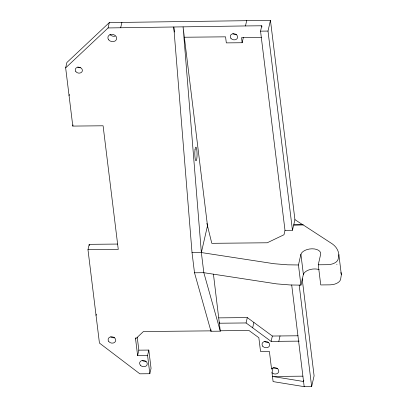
<?xml version="1.0" encoding="UTF-8"?>
<svg xmlns="http://www.w3.org/2000/svg" width="407" height="407" viewBox="0 0 407 407"><rect width="100%" height="100%" fill="white"/><g stroke="black" fill="none" stroke-linecap="round" stroke-linejoin="round"><path stroke-width="0.61" d="M338.873 254.629L338.131 259.244A9.453 5.276 -7 0 1 327.584 264.698L318.259 264.789L320.736 284.936L330.057 284.849A9.453 5.276 -7 0 0 340.603 279.395L341.346 274.781L338.873 254.629C338.502 250.29 335.882 246.367 332.341 243.92L303.006 224.812L293.681 224.903L292.455 230.265L284.997 230.337L283.984 234.758L267.226 242.781L211.798 243.32L206.888 223.367M148.809 350.071L147.578 355.433L137.612 355.53L138.838 350.168L148.809 350.071L151.053 368.36L149.827 373.723L139.855 373.819L99.44 343.065L87.978 249.695L118.269 249.399L103.093 125.788L72.802 126.084L65.654 67.872L66.885 62.51L109.315 22.583L270.457 20.35L294.927 219.653L293.696 225.015L303.006 224.812M69.063 95.63L69.338 94.439M72.802 126.084L73.077 124.888M65.654 67.872L108.084 27.946L109.315 22.583M121.907 22.4L120.675 27.762L120.604 27.162M87.978 249.695L89.204 244.332L117.603 244.058M96.037 315.359L96.311 314.168M137.612 355.53L135.572 338.914L135.846 337.718M108.084 27.946L245.477 25.941L246.708 20.579M184.351 37.235L225.57 36.834L226.312 42.888L242.155 42.735L243.386 37.373M174.379 32.031L173.764 26.989L192.033 252.645L194.505 272.792L210.974 331.262L220.294 331.171L203.826 272.7L201.353 252.554L207.494 225.743M284.997 230.337L260.546 31.146L261.772 25.783L245.477 25.941M292.455 230.265L268.004 31.074L270.457 20.35M210.974 331.262L210.912 329.599M220.294 331.171L213.441 274.181M299.247 341.122L271.123 341.397L246.067 322.954L247.293 317.592L218.727 317.872M252.655 327.803L253.882 322.441M271.123 341.397L272.349 336.034L247.293 317.592M278.81 341.32L280.041 335.958M302.182 278.775L314.102 375.854L311.645 386.579L304.187 386.65L273.102 381.603L271.998 372.614L273.092 367.847M194.505 272.792L203.826 272.7L276.597 283.882L290.135 284.966L300.926 285.129L298.453 264.982L300.91 254.258A10.058 5.617 -7 0 1 312.042 248.799A10.058 5.617 -7 0 1 320.716 254.065L318.259 264.789M300.926 285.129L303.383 274.404L300.91 254.258M303.831 380.311L303.556 381.501L272.471 376.455L302.884 376.16M135.572 338.914L143.427 331.522L211.065 330.86M260.546 31.146L268.004 31.074M261.35 37.475L241.534 37.668L242.155 42.735M192.033 252.645L201.353 252.554L274.125 263.731L287.657 264.82L298.453 264.982M246.067 322.954L219.459 323.214L219.154 322.029M220.385 330.769L248.952 330.494L258.847 337.708L260.546 351.521L269.398 351.434L271.571 369.129L271.978 368.62A3.867 3.144 12.9 0 1 277.371 368.564A3.867 3.144 12.9 0 1 277.92 373.066A3.867 3.144 12.9 0 1 272.527 373.117L271.998 372.614M272.349 336.034L297.995 335.78M294.927 219.653L303.017 224.923M340.954 272.425L341.346 274.781M336.869 264.331L336.904 264.606M299.186 285.083L311.645 386.579M261.772 25.783L261.925 27.015M291.707 284.992L304.187 386.65M207.646 226.999L183.084 26.898L201.353 252.554M147.578 355.433L149.827 373.723M137.251 337.24L138.838 350.168M89.204 244.332L89.357 245.589M277.543 368.544A3.867 3.144 12.9 0 1 273.758 367.755M268.447 342.292A3.867 3.144 12.9 0 1 264.667 341.504M146.032 361.248A3.867 3.144 12.9 0 1 142.247 360.46M114.52 337.668A3.867 3.144 12.9 0 1 110.735 336.879M80.403 67.786A3.627 2.951 12.9 0 1 77.762 66.936M115.079 36.157A4.457 3.627 12.9 0 1 109.926 34.493M236.487 34.397A3.734 3.037 12.9 0 1 232.835 33.633M303.383 274.404A10.058 5.617 -7 0 1 319.139 269.607M262.749 346.215A3.867 3.144 12.9 0 0 269.353 346.148A3.867 3.144 12.9 0 0 265.466 341.407A3.867 3.144 12.9 0 0 262.749 346.215M140.334 365.171A3.867 3.144 12.9 0 0 146.937 365.104A3.867 3.144 12.9 0 0 143.05 360.363A3.867 3.144 12.9 0 0 140.334 365.171M108.822 341.59A3.867 3.144 12.9 0 0 115.425 341.524A3.867 3.144 12.9 0 0 111.538 336.782A3.867 3.144 12.9 0 0 108.822 341.59M75.89 71.688A3.627 2.951 12.9 0 0 82.087 71.627A3.627 2.951 12.9 0 0 78.439 67.175A3.627 2.951 12.9 0 0 75.89 71.688M108.694 39.855A4.457 3.627 12.9 0 0 116.31 39.784A4.457 3.627 12.9 0 0 111.828 34.315A4.457 3.627 12.9 0 0 108.694 39.855M230.942 38.365A3.734 3.037 12.9 0 0 237.322 38.304A3.734 3.037 12.9 0 0 233.567 33.725A3.734 3.037 12.9 0 0 230.942 38.365M195.045 149.542A6.853 1.124 89.4 0 0 195.808 160.724A6.853 1.124 89.4 0 0 196.983 151.694A6.853 1.124 89.4 0 0 195.045 149.542"/></g></svg>
